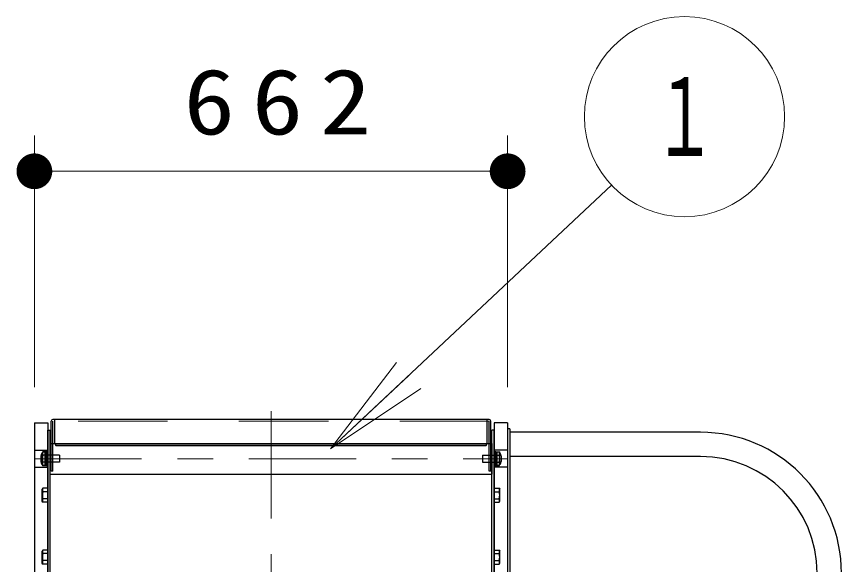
# Model space of a CAD drawing. Units: millimetres on the paper, scale 1:50. Extents: x -385 to 420, y 0 to 267.
# Drawn here: x -192.64 to -169.56, y 86.28 to 101.61 of the extents above; entities that cross this region are included whole.
import ezdxf
from ezdxf.enums import TextEntityAlignment as Align

# ---------------------------------------------------------------- set-up
doc = ezdxf.new("R2010")
doc.units = ezdxf.units.MM
doc.linetypes.add('USER1', pattern=[4.5, 2.5, -2])
doc.linetypes.add('USER2', pattern=[6, 3, -1, 1, -1])
doc.layers.add('1_50', color=7, linetype='Continuous', lineweight=25)
doc.styles.add('ＭＳ ゴシック', font='')
doc.styles.get('ＭＳ ゴシック').set_extended_font_data('MS Gothic')

# ---------------------------------------------------------------- blocks, each defined once
blk = doc.blocks.new('filled_dot')
at = {"color": 0, "linetype": 'Continuous', "lineweight": -2, "const_width": 1.25}
blk.add_lwpolyline([(-0.625, 0, 1), (0.625, 0, 1)], format="xyb", close=True, dxfattribs=at)

msp = doc.modelspace()

# ---------------------------------------------------------------- linework, layer by layer
at = {"layer": '1_50', "lineweight": 13}
for p, q in [((-192.144, 91.238), (-192.144, 98.278)), ((-178.904, 91.238), (-178.904, 98.278)), ((-192.144, 97.278), (-178.904, 97.278)), ((-183.859, 89.516), (-175.998, 96.891)), ((-183.859, 89.516), (-182.013, 91.933)), ((-183.859, 89.516), (-181.671, 91.569)), ((-181.329, 91.204), (-183.859, 89.516))]:
    msp.add_line(p, q, dxfattribs=at)
at = {"layer": '1_50', "linetype": 'USER2', "lineweight": 13}
msp.add_line((-185.524, 33.568), (-185.524, 91.493), dxfattribs=at)
at = {"layer": '1_50', "color": 190}
for p, q in [((-191.674, 88.888), (-191.674, 90.288)), ((-191.628, 88.888), (-191.628, 90.292)), ((-179.424, 90.338), (-191.624, 90.338)), ((-191.568, 89.659), (-191.568, 90.338)), ((-179.48, 89.659), (-179.48, 90.338)), ((-179.42, 88.888), (-179.42, 90.292)), ((-179.374, 88.888), (-179.374, 90.288)), ((-191.628, 88.888), (-191.674, 88.888)), ((-179.374, 88.888), (-179.42, 88.888))]:
    msp.add_line(p, q, dxfattribs=at)
at = {"layer": '1_50', "color": 190, "linetype": 'USER1', "lineweight": 13}
msp.add_line((-179.42, 90.292), (-191.628, 90.292), dxfattribs=at)
at = {"layer": '1_50', "color": 131}
for p, q in [((-192.144, 90.238), (-192.144, 66.838)), ((-192.144, 90.238), (-191.764, 90.238)), ((-191.764, 90.238), (-191.764, 66.838)), ((-179.284, 90.238), (-179.284, 66.838)), ((-178.904, 90.238), (-179.284, 90.238)), ((-178.904, 90.238), (-178.904, 66.838)), ((-192.144, 89.478), (-191.764, 89.478)), ((-178.904, 89.478), (-179.284, 89.478)), ((-192.144, 88.998), (-191.764, 88.998)), ((-178.904, 88.998), (-179.284, 88.998))]:
    msp.add_line(p, q, dxfattribs=at)
at = {"layer": '1_50', "color": 4}
for p, q in [((-191.764, 67.038), (-191.764, 90.038)), ((-191.764, 90.038), (-191.7, 90.038)), ((-191.7, 67.038), (-191.7, 90.038)), ((-179.284, 90.038), (-179.348, 90.038)), ((-179.348, 67.038), (-179.348, 90.038)), ((-179.284, 67.038), (-179.284, 90.038)), ((-178.84, 90.078), (-178.904, 90.078)), ((-178.904, 90.078), (-178.904, 82.898)), ((-178.84, 90.078), (-178.84, 82.898)), ((-173.504, 89.978), (-178.84, 89.978)), ((-191.7, 88.811), (-191.7, 89.665)), ((-191.7, 89.665), (-179.348, 89.665)), ((-179.348, 89.665), (-179.348, 88.811)), ((-191.844, 89.418), (-191.864, 89.418)), ((-191.844, 89.054), (-191.844, 89.422)), ((-191.844, 89.422), (-191.794, 89.422)), ((-191.844, 89.418), (-191.844, 89.058)), ((-191.444, 89.338), (-191.844, 89.338)), ((-191.794, 89.448), (-191.794, 89.028)), ((-191.764, 89.448), (-191.794, 89.448)), ((-191.794, 89.054), (-191.794, 89.422)), ((-191.764, 89.448), (-191.764, 89.028)), ((-191.444, 89.338), (-191.444, 89.138)), ((-179.604, 89.338), (-179.604, 89.138)), ((-179.604, 89.338), (-179.204, 89.338)), ((-179.284, 89.448), (-179.284, 89.028)), ((-179.284, 89.448), (-179.254, 89.448)), ((-179.254, 89.448), (-179.254, 89.028)), ((-179.254, 89.054), (-179.254, 89.422)), ((-179.204, 89.422), (-179.254, 89.422)), ((-179.204, 89.054), (-179.204, 89.422)), ((-179.204, 89.418), (-179.204, 89.058)), ((-179.204, 89.418), (-179.184, 89.418)), ((-191.964, 89.318), (-191.964, 89.158)), ((-191.844, 89.252), (-191.794, 89.238)), ((-191.844, 89.238), (-191.794, 89.225)), ((-191.444, 89.138), (-191.844, 89.138)), ((-179.604, 89.138), (-179.204, 89.138)), ((-179.204, 89.252), (-179.254, 89.238)), ((-179.204, 89.238), (-179.254, 89.225)), ((-179.084, 89.318), (-179.084, 89.158)), ((-173.504, 89.298), (-178.84, 89.298)), ((-191.844, 89.058), (-191.864, 89.058)), ((-191.844, 89.054), (-191.794, 89.054)), ((-191.794, 89.028), (-191.764, 89.028)), ((-179.254, 89.028), (-179.284, 89.028)), ((-179.204, 89.054), (-179.254, 89.054)), ((-179.204, 89.058), (-179.184, 89.058)), ((-191.7, 88.811), (-179.348, 88.811))]:
    msp.add_line(p, q, dxfattribs=at)
at = {"layer": '1_50', "color": 190, "lineweight": 13}
for p, q in [((-179.54, 89.622), (-191.508, 89.622)), ((-179.54, 89.599), (-191.508, 89.599))]:
    msp.add_line(p, q, dxfattribs=at)
at = {"layer": '1_50'}
for p, q in [((-191.906, 89.434), (-191.924, 89.403)), ((-191.924, 89.073), (-191.924, 89.403)), ((-191.764, 89.434), (-191.906, 89.434)), ((-191.764, 89.336), (-191.906, 89.336)), ((-191.764, 89.434), (-191.764, 89.042)), ((-179.284, 89.434), (-179.142, 89.434)), ((-179.284, 89.434), (-179.284, 89.042)), ((-179.284, 89.336), (-179.142, 89.336)), ((-179.142, 89.434), (-179.124, 89.403)), ((-179.124, 89.073), (-179.124, 89.403)), ((-191.764, 89.14), (-191.906, 89.14)), ((-179.284, 89.14), (-179.142, 89.14)), ((-191.906, 89.042), (-191.924, 89.073)), ((-191.764, 89.042), (-191.906, 89.042)), ((-179.284, 89.042), (-179.142, 89.042)), ((-179.142, 89.042), (-179.124, 89.073)), ((-191.906, 88.415), (-191.924, 88.383)), ((-191.764, 88.415), (-191.906, 88.415)), ((-191.764, 88.415), (-191.764, 88.022)), ((-179.284, 88.415), (-179.142, 88.415)), ((-179.284, 88.415), (-179.284, 88.022)), ((-179.142, 88.415), (-179.124, 88.383)), ((-191.924, 88.053), (-191.924, 88.383)), ((-191.764, 88.316), (-191.906, 88.316)), ((-179.284, 88.316), (-179.142, 88.316)), ((-179.124, 88.053), (-179.124, 88.383)), ((-191.906, 88.022), (-191.924, 88.053)), ((-191.764, 88.12), (-191.906, 88.12)), ((-191.764, 88.022), (-191.906, 88.022)), ((-179.284, 88.12), (-179.142, 88.12)), ((-179.284, 88.022), (-179.142, 88.022)), ((-179.142, 88.022), (-179.124, 88.053)), ((-191.906, 86.683), (-191.924, 86.651)), ((-191.924, 86.321), (-191.924, 86.651)), ((-191.764, 86.683), (-191.906, 86.683)), ((-191.764, 86.584), (-191.906, 86.584)), ((-191.764, 86.683), (-191.764, 86.29)), ((-179.284, 86.683), (-179.142, 86.683)), ((-179.284, 86.683), (-179.284, 86.29)), ((-179.284, 86.584), (-179.142, 86.584)), ((-179.142, 86.683), (-179.124, 86.651)), ((-179.124, 86.321), (-179.124, 86.651)), ((-191.906, 86.29), (-191.924, 86.321)), ((-191.764, 86.388), (-191.906, 86.388)), ((-179.284, 86.388), (-179.142, 86.388)), ((-179.142, 86.29), (-179.124, 86.321)), ((-191.764, 86.29), (-191.906, 86.29)), ((-179.284, 86.29), (-179.142, 86.29))]:
    msp.add_line(p, q, dxfattribs=at)
at = {"layer": '1_50', "color": 4, "linetype": 'USER2', "lineweight": 13}
for p, q in [((-192.144, 89.238), (-178.904, 89.238)), ((-191.764, 89.238), (-191.491, 89.238)), ((-179.284, 89.238), (-179.556, 89.238))]:
    msp.add_line(p, q, dxfattribs=at)
at = {"layer": '1_50', "color": 131, "linetype": 'USER2', "lineweight": 13}
for p, q in [((-192.144, 89.238), (-191.764, 89.238)), ((-178.904, 89.238), (-179.284, 89.238))]:
    msp.add_line(p, q, dxfattribs=at)
at = {"layer": '1_50', "color": 190, "linetype": 'USER2', "lineweight": 13}
for p, q in [((-191.511, 89.238), (-191.94, 89.238)), ((-179.536, 89.238), (-179.107, 89.238))]:
    msp.add_line(p, q, dxfattribs=at)
at = {"layer": '1_50', "lineweight": 13}
msp.add_circle((-173.956, 98.807), 2.8, dxfattribs=at)
at = {"layer": '1_50', "color": 190}
for centre, start, end in [((-191.624, 90.288), 90, 180), ((-179.424, 90.288), 0, 90)]:
    msp.add_arc(centre, 0.05, start, end, dxfattribs=at)
at = {"layer": '1_50', "color": 4}
for centre, radius, start, end in [((-173.504, 86.038), 3.94, 0, 90), ((-191.864, 89.318), 0.1, 90, 180), ((-179.184, 89.318), 0.1, 0, 90), ((-191.864, 89.158), 0.1, 180, 270), ((-179.184, 89.158), 0.1, 270, 0), ((-173.504, 86.038), 3.26, 0, 90)]:
    msp.add_arc(centre, radius, start, end, dxfattribs=at)
at = {"layer": '1_50', "color": 190, "lineweight": 13}
for centre, start, end in [((-191.508, 89.682), 180, 270), ((-191.508, 89.659), 180, 270), ((-179.54, 89.682), 270, 0), ((-179.54, 89.659), 270, 0)]:
    msp.add_arc(centre, 0.06, start, end, dxfattribs=at)
at = {"layer": '1_50'}
for centre, radius, start, end in [((-191.834, 89.385), 0.0869, 145.6159, 214.3841), ((-191.596, 89.238), 0.325, 162.4121, 197.5879), ((-179.214, 89.385), 0.0869, 325.6159, 34.3841), ((-179.451, 89.238), 0.325, 342.4121, 17.5879), ((-191.834, 89.091), 0.0869, 145.6159, 214.3841), ((-179.214, 89.091), 0.0869, 325.6159, 34.3841), ((-191.834, 88.365), 0.0869, 145.6159, 214.3841), ((-179.214, 88.365), 0.0869, 325.6159, 34.3841), ((-191.596, 88.218), 0.325, 162.4121, 197.5879), ((-179.451, 88.218), 0.325, 342.4121, 17.5879), ((-191.834, 88.071), 0.0869, 145.6159, 214.3841), ((-179.214, 88.071), 0.0869, 325.6159, 34.3841), ((-191.834, 86.633), 0.0869, 145.6159, 214.3841), ((-191.596, 86.486), 0.325, 162.4121, 197.5879), ((-179.214, 86.633), 0.0869, 325.6159, 34.3841), ((-179.451, 86.486), 0.325, 342.4121, 17.5879), ((-191.834, 86.339), 0.0869, 145.6159, 214.3841), ((-179.214, 86.339), 0.0869, 325.6159, 34.3841)]:
    msp.add_arc(centre, radius, start, end, dxfattribs=at)

# ---------------------------------------------------------------- block references
at = {"layer": '1_50', "lineweight": 13, "xscale": 0.4, "yscale": 0.4}
msp.add_blockref('filled_dot', (-192.144, 97.278), dxfattribs=at)
at = {"layer": '1_50', "lineweight": 13, "xscale": 0.4, "yscale": 0.4, "rotation": 180}
msp.add_blockref('filled_dot', (-178.904, 97.278), dxfattribs=at)

# ---------------------------------------------------------------- texts
at = {"layer": '1_50', "style": 'ＭＳ ゴシック', "width": 0.6}
msp.add_text('１', height=2.199, dxfattribs=at).set_placement((-173.956, 98.807), align=Align.MIDDLE_CENTER)
at = {"layer": '1_50', "insert": (-185.107, 98.278), "char_height": 1.833, "attachment_point": 8, "style": 'ＭＳ ゴシック'}
msp.add_mtext('\\T1.33;\\W1.15;662', dxfattribs=at)

doc.saveas('drawing.dxf')
